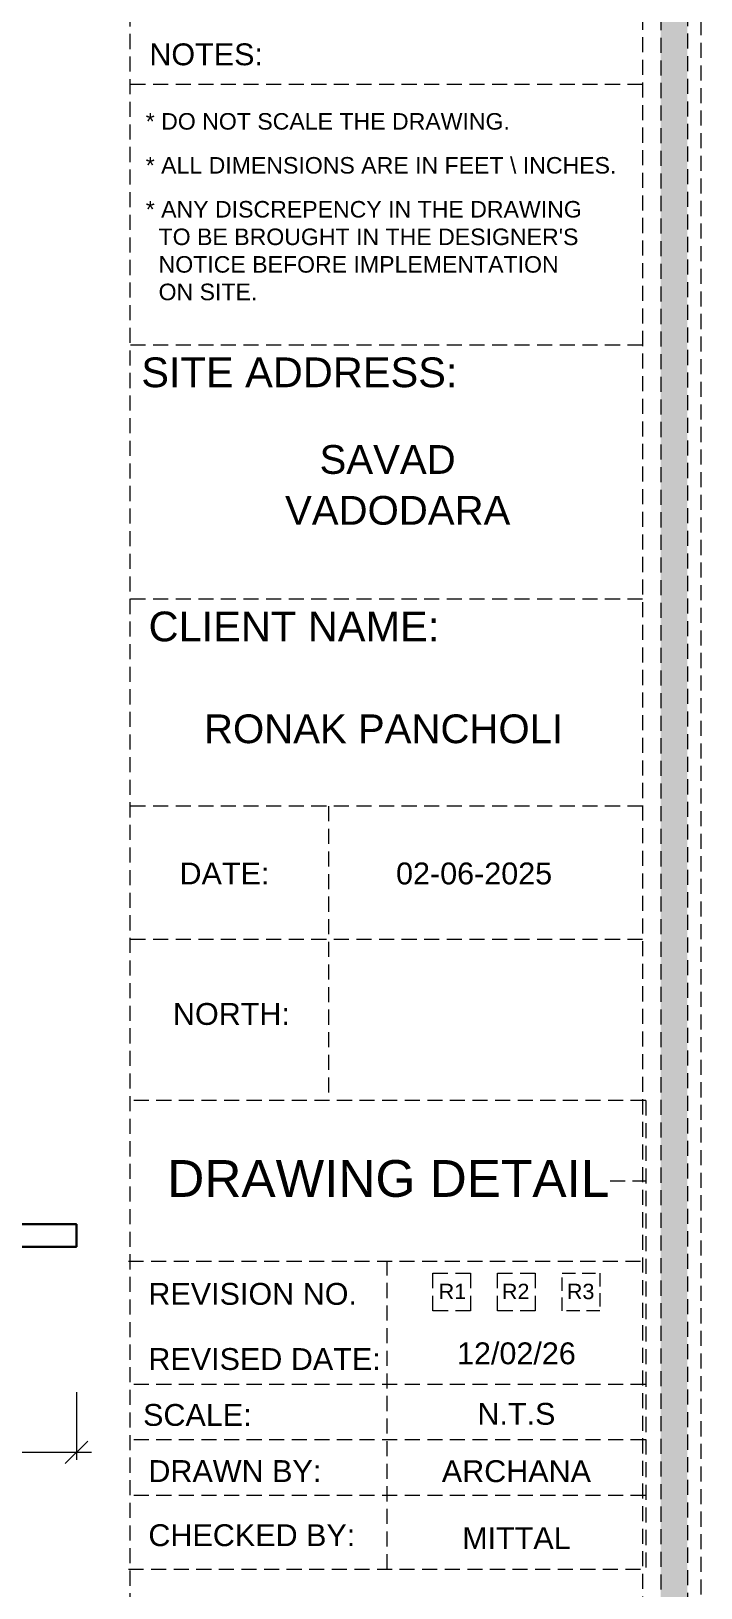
# Model space of a CAD drawing. Header units: millimetres. Extents: x 35877 to 3066687, y -650199 to -40525.
# Drawn here: x 149628.3 to 149672.8, y -179128.9 to -179025.5 of the extents above; entities that cross this region are included whole.
import ezdxf
from ezdxf.enums import TextEntityAlignment as Align

# ---------------------------------------------------------------- set-up
doc = ezdxf.new("R2010")
doc.units = ezdxf.units.MM
doc.header["$MEASUREMENT"] = 0
doc.header["$PDMODE"] = 35
doc.linetypes.add('DASHED', pattern=[0.75, 0.5, -0.25])
doc.linetypes.add('DASHEDX2', pattern=[1.5, 1, -0.5])
doc.layers.get('Defpoints').update_dxf_attribs({"color": 220})
for name, color, linetype, lineweight in [('Dimension', 10, 'DASHEDX2', 20), ('FURNITURE', 32, 'Continuous', 9), ('furniture dimensions', 1, 'DASHED', 0), ('NAME PLATE', 7, 'Continuous', 25), ('wall', 7, 'Continuous', 30)]:
    doc.layers.add(name, color=color, linetype=linetype, lineweight=lineweight)
doc.styles.add('Arial', font='arial.ttf')
doc.styles.add('century g', font='GOTHIC.TTF')
doc.dimstyles.new('Archana', dxfattribs={"dimtxt": 2, "dimasz": 0.75, "dimexe": 0.5, "dimexo": 0.5, "dimgap": 0, "dimtad": 0, "dimzin": 0, "dimdsep": 46, "dimlunit": 4, "dimtxsty": 'century g', "dimblk": 'OBLIQUE', "dimcen": 0, "dimdle": 1, "dimclrd": 256, "dimclre": 256, "dimclrt": 256, "dimadec": 0, "dimazin": 0, "dimtfac": 1, "dimtofl": 0, "dimtmove": 1, "dimatfit": 3, "dimfxl": 1, "dimfxlon": 1, "dimtolj": 1, "dimtzin": 0, "dimlwd": -1, "dimlwe": -1, "dimarcsym": 0})

# ---------------------------------------------------------------- blocks, each defined once
blk = doc.blocks.new('aggerg')
at = {"layer": 'Dimension', "color": 42, "true_color": 0xd39e00}
blk.add_lwpolyline([(-1.41, 1.41), (1.41, 1.41), (1.41, -1.41), (-1.41, -1.41)], close=True, dxfattribs=at)
at = {"layer": 'NAME PLATE', "lineweight": 0, "insert": (-0.03, 0.62), "char_height": 1.151, "width": 2.2458, "attachment_point": 2, "style": 'Arial'}
blk.add_mtext('R3', dxfattribs=at)
blk = doc.blocks.new('_Oblique')
at = {"layer": 'wall', "color": 0, "lineweight": -2}
blk.add_line((-0.5, -0.5), (0.5, 0.5), dxfattribs=at)
blk = doc.blocks.new('*D457')
at = {"layer": 'Defpoints', "color": 0, "linetype": 'Continuous', "lineweight": 0, "transparency": 16777216}
for p in [(149631.3, -179106.21), (149590.3, -179113.65), (149631.3, -179119.86)]:
    blk.add_point(p, dxfattribs=at)
at = {"layer": 'furniture dimensions', "color": 5, "linetype": 'ByBlock', "transparency": 16777216}
blk.add_line((149590.3, -179115.86), (149590.3, -179120.36), dxfattribs=at)
at = {"layer": 'furniture dimensions', "color": 5, "linetype": 'Continuous', "transparency": 16777216}
for p, q in [((149631.3, -179115.86), (149631.3, -179120.36)), ((149589.3, -179119.86), (149606.86, -179119.86)), ((149632.3, -179119.86), (149614.75, -179119.86))]:
    blk.add_line(p, q, dxfattribs=at)
at = {"layer": 'furniture dimensions', "color": 5, "linetype": 'Continuous', "transparency": 16777216, "xscale": 1.5, "yscale": 1.5, "zscale": 1.5, "rotation": 180}
blk.add_blockref('_Oblique', (149590.3, -179119.86), dxfattribs=at)
at = {"layer": 'furniture dimensions', "color": 5, "linetype": 'Continuous', "transparency": 16777216, "xscale": 1.5, "yscale": 1.5, "zscale": 1.5}
blk.add_blockref('_Oblique', (149631.3, -179119.86), dxfattribs=at)
at = {"layer": 'furniture dimensions', "linetype": 'Continuous', "lineweight": 0, "transparency": 16777216, "insert": (149610.8, -179119.86), "char_height": 3, "attachment_point": 5, "style": 'century g'}
blk.add_mtext('\\A1;3\'-5"', dxfattribs=at)

msp = doc.modelspace()

# ---------------------------------------------------------------- hatches: boundary and pattern name
at = {"layer": 'Dimension', "true_color": 0xd39e00, "transparency": 33554687}
h = msp.add_hatch(color=42, dxfattribs=at)
h.paths.add_polyline_path([(149418.6106, -179181.4517), (149671.875, -179181.4517), (149671.875, -179003.1851), (149418.6106, -179003.1851)])
h.paths.add_polyline_path([(149420.3881, -179179.6742), (149670.0975, -179179.6742), (149670.0975, -179004.9626), (149420.3881, -179004.9626)], flags=16)

# ---------------------------------------------------------------- linework, layer by layer
at = {"layer": 'Dimension', "color": 42, "true_color": 0xd39e00, "transparency": 33554687}
for p, q in [((149668.8942, -179029.0635), (149634.8629, -179029.0635)), ((149668.8942, -179046.3597), (149634.8629, -179046.3597)), ((149668.8942, -179063.2279), (149634.8629, -179063.2279)), ((149668.8942, -179076.9725), (149634.8629, -179076.9725)), ((149648.0299, -179076.9725), (149648.0299, -179096.5096)), ((149668.8942, -179085.816), (149634.8629, -179085.816)), ((149669.1003, -179096.5096), (149634.7577, -179096.5096)), ((149669.1003, -179096.5096), (149669.1003, -179127.6152)), ((149666.7315, -179101.842), (149669.1003, -179101.842)), ((149634.7577, -179107.1744), (149669.1003, -179107.1744)), ((149651.929, -179127.6152), (149651.929, -179107.1744)), ((149669.1003, -179115.3507), (149634.7577, -179115.3507)), ((149669.1003, -179119.033), (149634.7577, -179119.033)), ((149669.1003, -179122.7154), (149634.7577, -179122.7154)), ((149634.7577, -179127.6152), (149669.1003, -179127.6152))]:
    msp.add_line(p, q, dxfattribs=at)
for points in [[(149417.7219, -179002.2964), (149672.7637, -179002.2964), (149672.7637, -179182.3404), (149417.7219, -179182.3404)], [(149418.6106, -179003.1851), (149671.875, -179003.1851), (149671.875, -179181.4517), (149418.6106, -179181.4517)], [(149420.3881, -179004.9626), (149670.0975, -179004.9626), (149670.0975, -179179.6742), (149420.3881, -179179.6742)], [(149634.8629, -179178.2113), (149634.8629, -179006.4254), (149668.8942, -179006.4254), (149668.8942, -179178.2113)], [(149654.9688, -179107.9654), (149657.4749, -179107.9654), (149657.4749, -179110.4715), (149654.9688, -179110.4715)], [(149659.2616, -179107.9654), (149661.7677, -179107.9654), (149661.7677, -179110.4715), (149659.2616, -179110.4715)]]:
    msp.add_lwpolyline(points, close=True, dxfattribs=at)
at = {"layer": 'FURNITURE', "lineweight": 30, "transparency": 33554687, "elevation": -0.1354}
msp.add_lwpolyline([(149546.8028, -179104.714), (149631.3028, -179104.714), (149631.3028, -179106.214), (149546.8028, -179106.214)], close=True, dxfattribs=at)

# ---------------------------------------------------------------- block references
at = {"layer": 'NAME PLATE', "transparency": 33554687, "xscale": 0.8887294150933498, "yscale": 0.8887294150933498, "zscale": 0.8887294150933498}
msp.add_blockref('aggerg', (149664.8075, -179109.2185), dxfattribs=at)

# ---------------------------------------------------------------- texts
at = {"layer": 'NAME PLATE', "transparency": 33554687, "style": 'Arial'}
for s, height, p in [('NOTES:', 1.45063, (149639.9111, -179027.7871)), ('SITE ADDRESS:', 1.974298, (149646.1017, -179049.1567)), (' SAVAD ', 1.90853, (149651.9619, -179054.9085, -0.0904)), ('VADODARA', 1.90853, (149652.6312, -179058.2838, -0.0904)), ('CLIENT NAME:', 1.974298, (149645.7419, -179066.0249)), ('RONAK PANCHOLI    ', 1.908527, (149653.1745, -179072.7858, -0.0904)), ('DATE:', 1.45063, (149641.1277, -179082.1587)), ('02-06-2025', 1.45063, (149657.7057, -179082.1587)), ('NORTH:', 1.45063, (149641.5907, -179091.4846)), ('DRAWING DETAIL', 2.440874, (149652.0095, -179102.9008)), ('REVISION NO.', 1.450627, (149643.0009, -179110.0654)), ('REVISED DATE: ', 1.450627, (149644.071, -179114.3906)), ('SCALE:', 1.45063, (149639.3276, -179118.1007)), ('DRAWN BY:', 1.45063, (149641.8179, -179121.8284)), ('ARCHANA', 1.45063, (149660.5147, -179121.834)), ('CHECKED BY:', 1.450627, (149642.9449, -179126.0841)), ('MITTAL', 1.45063, (149660.5147, -179126.2767))]:
    msp.add_text(s, height=height, dxfattribs=at).set_placement(p, align=Align.CENTER)
for s, p in [('R1', (149655.3529, -179109.6907)), ('R2', (149659.5523, -179109.6907))]:
    msp.add_text(s, height=1.02263, dxfattribs=at).set_placement(p)
at = {"layer": 'NAME PLATE', "transparency": 33554687, "char_height": 1.097151, "width": 42.388664, "attachment_point": 1, "style": 'Arial'}
for s, insert in [('* DO NOT SCALE THE DRAWING.', (149635.9022, -179030.962)), ('* ALL DIMENSIONS ARE IN FEET \\\\ INCHES.', (149635.9022, -179033.8796)), ("* ANY DISCREPENCY IN THE DRAWING \\P  TO BE BROUGHT IN THE DESIGNER'S\\P  NOTICE BEFORE IMPLEMENTATION \\P  ON SITE.", (149635.9022, -179036.7972))]:
    msp.add_mtext(s, dxfattribs=dict(at, insert=insert))
at = {"layer": 'NAME PLATE', "lineweight": 0, "transparency": 33554687, "char_height": 1.45063, "attachment_point": 2, "style": 'Arial'}
for s, insert, width in [('12/02/26', (149660.5147, -179112.5619), 12.571363), ('N.T.S', (149660.5147, -179116.5775), 2.831232)]:
    msp.add_mtext(s, dxfattribs=dict(at, insert=insert, width=width))

# ---------------------------------------------------------------- dimensions: what is measured, and where the dimension line sits
at = {"layer": 'furniture dimensions', "color": 5, "linetype": 'Continuous', "lineweight": 0, "transparency": 33554687}
dim = msp.add_linear_dim(base=(149631.3028, -179119.8613, -0.1354), p1=(149590.3028, -179113.6469, -0.1354), p2=(149631.3028, -179106.214, -0.1354), dimstyle='Archana', override={"dimtxt": 3, "dimasz": 1.5, "dimdec": 0, "dimclrd": 5, "dimclre": 5, "dimfxl": 4}, dxfattribs=at)
dim.commit()
dim.dimension.update_dxf_attribs({"geometry": '*D457', "text_midpoint": (149610.8028, -179119.8613, -0.1354)})

doc.saveas('drawing.dxf')
